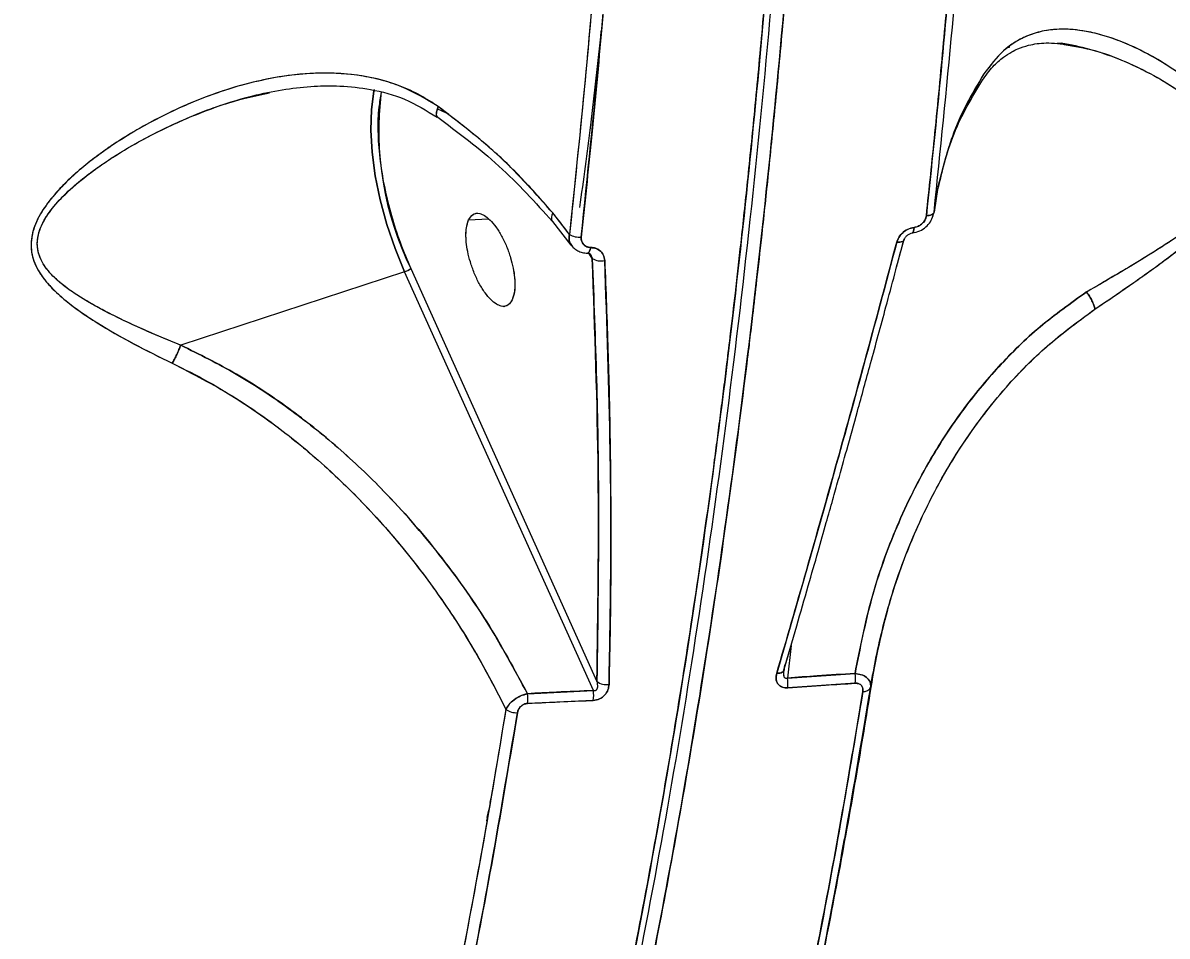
# Model space of a CAD drawing. Header units: millimetres. Extents: x -7083 to 7374, y -8368 to 7509.
# Drawn here: x 2126 to 2235, y -1343.5 to -1256.5 of the extents above; entities that cross this region are included whole.
import ezdxf

# ---------------------------------------------------------------- set-up
doc = ezdxf.new("R2010")
doc.units = ezdxf.units.MM
for name, color, linetype in [('DIKOM_ОБЪЕКТ', 7, 'Continuous'), ('DIKOM_РАЗМЕР_ЗОНА', 7, 'Continuous'), ('DIKOM_РАЗМЕР_ОБЪЕКТА', 7, 'Continuous')]:
    doc.layers.add(name, color=color, linetype=linetype)
doc.styles.add('style1', font='arial.ttf', dxfattribs={"width": 0.8})
doc.dimstyles.new('1-50', dxfattribs={"dimtxt": 300, "dimasz": 200, "dimexe": 100, "dimexo": 0, "dimgap": 100, "dimtad": 1, "dimtxsty": 'style1', "dimcen": 200, "dimclrd": 7, "dimclre": 7, "dimclrt": 7, "dimadec": 1, "dimazin": 2, "dimtfac": 1, "dimtmove": 0, "dimatfit": 2, "dimfxl": 0, "dimlwd": 25, "dimlwe": 18, "dimarcsym": 0})

# ---------------------------------------------------------------- blocks, each defined once
blk = doc.blocks.new('*D10')
at = {"layer": 'Defpoints', "color": 0, "transparency": 16777216}
for p in [(4593.55, 648.92), (-5583.43, 647.96), (4593.55, -5902.54)]:
    blk.add_point(p, dxfattribs=at)
at = {"layer": 'DIKOM_РАЗМЕР_ОБЪЕКТА', "color": 7, "lineweight": 18, "transparency": 16777216}
for p, q in [((4593.55, 648.92), (4593.55, -6002.54)), ((-5583.43, 647.96), (-5583.43, -6002.54))]:
    blk.add_line(p, q, dxfattribs=at)
at = {"layer": 'DIKOM_РАЗМЕР_ОБЪЕКТА', "color": 7, "lineweight": 25, "transparency": 16777216}
blk.add_line((-5383.43, -5902.54), (4393.55, -5902.54), dxfattribs=at)
at = {"layer": 'DIKOM_РАЗМЕР_ОБЪЕКТА', "color": 7, "transparency": 16777216}
for points in [[(-5383.43, -5869.2), (-5383.43, -5935.87), (-5583.43, -5902.54)], [(4393.55, -5869.2), (4393.55, -5935.87), (4593.55, -5902.54)]]:
    blk.add_solid(points, dxfattribs=at)
at = {"layer": 'DIKOM_РАЗМЕР_ОБЪЕКТА', "color": 7, "transparency": 16777216, "insert": (-226.13, -5649.37), "char_height": 300, "attachment_point": 5, "style": 'style1'}
blk.add_mtext('10150', dxfattribs=at)
blk = doc.blocks.new('*D11')
at = {"layer": 'Defpoints', "color": 0, "transparency": 16777216}
for p in [(-321.71, 5509.06), (-348.71, -4811.52), (5568.58, -4811.52)]:
    blk.add_point(p, dxfattribs=at)
at = {"layer": 'DIKOM_РАЗМЕР_ОБЪЕКТА', "color": 7, "lineweight": 18, "transparency": 16777216}
for p, q in [((-321.71, 5509.06), (5668.58, 5509.06)), ((-348.71, -4811.52), (5668.58, -4811.52))]:
    blk.add_line(p, q, dxfattribs=at)
at = {"layer": 'DIKOM_РАЗМЕР_ОБЪЕКТА', "color": 7, "lineweight": 25, "transparency": 16777216}
blk.add_line((5568.58, 5309.06), (5568.58, -4611.52), dxfattribs=at)
at = {"layer": 'DIKOM_РАЗМЕР_ОБЪЕКТА', "color": 7, "transparency": 16777216}
for points in [[(5535.25, 5309.06), (5601.91, 5309.06), (5568.58, 5509.06)], [(5535.25, -4611.52), (5601.91, -4611.52), (5568.58, -4811.52)]]:
    blk.add_solid(points, dxfattribs=at)
at = {"layer": 'DIKOM_РАЗМЕР_ОБЪЕКТА', "color": 7, "transparency": 16777216, "insert": (5315.31, 775.23), "char_height": 300, "attachment_point": 5, "rotation": 90, "style": 'style1'}
blk.add_mtext('10300', dxfattribs=at)
blk = doc.blocks.new('*D12')
at = {"layer": 'Defpoints', "color": 0, "transparency": 16777216}
for p in [(-621.71, 7509.06), (-373.6, -6811.53), (7273.89, -6811.53)]:
    blk.add_point(p, dxfattribs=at)
at = {"layer": 'DIKOM_РАЗМЕР_ЗОНА', "color": 7, "lineweight": 18, "transparency": 16777216}
for p, q in [((-621.71, 7509.06), (7373.89, 7509.06)), ((-373.6, -6811.53), (7373.89, -6811.53))]:
    blk.add_line(p, q, dxfattribs=at)
at = {"layer": 'DIKOM_РАЗМЕР_ЗОНА', "color": 7, "lineweight": 25, "transparency": 16777216}
blk.add_line((7273.89, 7309.06), (7273.89, -6611.53), dxfattribs=at)
at = {"layer": 'DIKOM_РАЗМЕР_ЗОНА', "color": 7, "transparency": 16777216}
for points in [[(7240.56, 7309.06), (7307.22, 7309.06), (7273.89, 7509.06)], [(7240.56, -6611.53), (7307.22, -6611.53), (7273.89, -6811.53)]]:
    blk.add_solid(points, dxfattribs=at)
at = {"layer": 'DIKOM_РАЗМЕР_ЗОНА', "color": 7, "transparency": 16777216, "insert": (7020.62, 1288.25), "char_height": 300, "attachment_point": 5, "rotation": 90, "style": 'style1'}
blk.add_mtext('14300', dxfattribs=at)
blk = doc.blocks.new('*D13')
at = {"layer": 'Defpoints', "color": 0, "transparency": 16777216}
for p in [(6593.53, 996.24), (-7083.43, 647.96), (6593.53, -8268.31)]:
    blk.add_point(p, dxfattribs=at)
at = {"layer": 'DIKOM_РАЗМЕР_ЗОНА', "color": 7, "lineweight": 18, "transparency": 16777216}
for p, q in [((6593.53, 996.24), (6593.53, -8368.31)), ((-7083.43, 647.96), (-7083.43, -8368.31))]:
    blk.add_line(p, q, dxfattribs=at)
at = {"layer": 'DIKOM_РАЗМЕР_ЗОНА', "color": 7, "lineweight": 25, "transparency": 16777216}
blk.add_line((-6883.43, -8268.31), (6393.53, -8268.31), dxfattribs=at)
at = {"layer": 'DIKOM_РАЗМЕР_ЗОНА', "color": 7, "transparency": 16777216}
for points in [[(-6883.43, -8234.97), (-6883.43, -8301.64), (-7083.43, -8268.31)], [(6393.53, -8234.97), (6393.53, -8301.64), (6593.53, -8268.31)]]:
    blk.add_solid(points, dxfattribs=at)
at = {"layer": 'DIKOM_РАЗМЕР_ЗОНА', "color": 7, "transparency": 16777216, "insert": (322.1, -8015.03), "char_height": 300, "attachment_point": 5, "style": 'style1'}
blk.add_mtext('13650', dxfattribs=at)

msp = doc.modelspace()

# ---------------------------------------------------------------- linework, layer by layer
at = {"layer": 'DIKOM_ОБЪЕКТ', "color": 7, "linetype": 'Continuous', "lineweight": 15}
for p, q in [((2219.817, -1258.825), (2219.929, -1258.8)), ((2219.864, -1258.79), (2220, -1258.755)), ((2225.929, -1258.589), (2224.902, -1258.4)), ((2213.365, -1261.764), (2213.369, -1261.764)), ((2214.029, -1261.886), (2214.042, -1261.888)), ((2217.36, -1261.921), (2217.4, -1261.856)), ((2145.304, -1264.173), (2145.293, -1264.177)), ((2165.47, -1264.662), (2166.277, -1265.049)), ((2165.471, -1264.659), (2166.277, -1265.049)), ((2213.119, -1272.339), (2212.781, -1274.5)), ((2196.759, -1272.903), (2196.742, -1272.904)), ((2178.3, -1274.099), (2178.297, -1274.1)), ((2179.45, -1274.034), (2179.439, -1274.034)), ((2212.661, -1274.862), (2212.781, -1274.5)), ((2168.433, -1275.239), (2170.312, -1275.132)), ((2176.421, -1275.403), (2178.185, -1277.647)), ((2178.043, -1276.636), (2176.445, -1274.585)), ((2178.14, -1275.675), (2178.14, -1275.674)), ((2209.209, -1279.749), (2209.936, -1277.075)), ((2209.88, -1277.279), (2209.936, -1277.075)), ((2180.212, -1278.924), (2179.883, -1278.426)), ((2179.987, -1278.484), (2180.212, -1278.924)), ((2162.914, -1279.877), (2180.648, -1319.221)), ((2162.914, -1279.877), (2180.648, -1319.221)), ((2162.329, -1280.2), (2141, -1287.183)), ((2180.316, -1320.104), (2162.329, -1280.2)), ((2195.722, -1281.977), (2195.76, -1281.975)), ((2195.788, -1281.396), (2195.827, -1281.394)), ((2181.515, -1282.354), (2181.49, -1282.356)), ((2181.507, -1282.931), (2181.536, -1282.929)), ((2171.789, -1283.486), (2171.803, -1283.485)), ((2198.863, -1314.709), (2198.857, -1314.766)), ((2198.877, -1314.661), (2198.871, -1314.719)), ((2198.501, -1318.061), (2199.155, -1315.798)), ((2199.155, -1315.798), (2198.811, -1318.907)), ((2198.538, -1317.652), (2198.477, -1318.201)), ((2198.459, -1318.519), (2198.436, -1318.267)), ((2198.811, -1318.907), (2205.252, -1318.473)), ((2206.75, -1319.593), (2206.955, -1318.492)), ((2174.041, -1320.397), (2180.316, -1320.104)), ((2205.274, -1319.404), (2198.846, -1319.839)), ((2180.309, -1321.038), (2174.048, -1321.329)), ((2170.551, -1330.311), (2170.443, -1330.78)), ((2170.263, -1331.998), (2170.143, -1332.51)), ((2170.268, -1331.969), (2170.148, -1332.483)), ((2170.197, -1332.198), (2170.35, -1331.489)), ((2170.384, -1331.29), (2170.24, -1331.95))]:
    msp.add_line(p, q, dxfattribs=at)
at = {"layer": 'DIKOM_ОБЪЕКТ', "color": 7, "linetype": 'Continuous', "lineweight": 15, "flags": 128}
for points in [[(2159.428, -1262.822), (2159.396, -1262.977), (2159.162, -1264.724), (2159.106, -1266.679), (2159.23, -1268.799), (2159.532, -1271.038), (2160.005, -1273.348), (2160.638, -1275.679), (2161.418, -1277.979), (2162.329, -1280.2)], [(2162.329, -1280.2), (2161.418, -1277.979), (2160.638, -1275.679), (2160.005, -1273.348), (2159.532, -1271.038), (2159.23, -1268.799), (2159.106, -1266.679), (2159.162, -1264.724), (2159.396, -1262.977), (2159.414, -1262.887)], [(2213.009, -1272.713), (2213.049, -1272.629), (2213.119, -1272.339)], [(2213.119, -1272.339), (2213.049, -1272.629), (2213.041, -1272.649)], [(2212.048, -1274.853), (2212.194, -1274.842), (2212.33, -1274.819), (2212.452, -1274.786), (2212.559, -1274.743), (2212.647, -1274.692), (2212.715, -1274.633), (2212.76, -1274.569), (2212.781, -1274.5)], [(2212.781, -1274.5), (2212.76, -1274.569), (2212.715, -1274.633), (2212.647, -1274.692), (2212.559, -1274.743), (2212.452, -1274.786), (2212.33, -1274.819), (2212.194, -1274.842), (2212.048, -1274.853)], [(2210.876, -1275.965), (2210.863, -1276.162), (2210.836, -1276.319), (2210.795, -1276.429), (2210.744, -1276.484), (2210.704, -1276.489)], [(2210.723, -1276.49), (2210.744, -1276.484), (2210.795, -1276.429), (2210.836, -1276.319), (2210.863, -1276.162), (2210.876, -1275.965)], [(2209.936, -1277.075), (2209.934, -1277.148), (2209.904, -1277.214), (2209.846, -1277.271), (2209.763, -1277.317), (2209.656, -1277.35), (2209.529, -1277.371), (2209.386, -1277.377), (2209.231, -1277.369)], [(2209.231, -1277.369), (2209.386, -1277.377), (2209.529, -1277.371), (2209.656, -1277.35), (2209.763, -1277.317), (2209.846, -1277.271), (2209.904, -1277.214), (2209.926, -1277.175)], [(2179.737, -1278.41), (2179.795, -1278.404), (2179.88, -1278.346), (2179.958, -1278.235), (2180.023, -1278.075), (2180.073, -1277.877)], [(2180.073, -1277.877), (2180.023, -1278.075), (2179.958, -1278.235), (2179.88, -1278.346), (2179.795, -1278.404), (2179.751, -1278.411)], [(2197.793, -1318.453), (2197.945, -1318.453), (2198.086, -1318.438), (2198.212, -1318.407), (2198.318, -1318.361), (2198.402, -1318.302), (2198.462, -1318.23), (2198.495, -1318.15), (2198.501, -1318.061)], [(2198.501, -1318.061), (2198.495, -1318.15), (2198.462, -1318.23), (2198.402, -1318.302), (2198.318, -1318.361), (2198.212, -1318.407), (2198.086, -1318.438), (2197.945, -1318.453), (2197.793, -1318.453)]]:
    msp.add_lwpolyline(points, dxfattribs=at)
at = {"layer": 'DIKOM_ОБЪЕКТ', "color": 7, "linetype": 'Continuous', "lineweight": 15}
for centre, radius, start, end in [((2189.731, -1266.744), 29.861, 172.83531, 206.09188), ((2177.067, -1275.012), 0.754, 145.53369, 211.14258), ((2177.068, -1275.013), 0.755, 145.55567, 211.00597), ((2178.985, -1275.033), 1.859, 239.54593, 275.23834), ((2161.898, -1278.728), 1.534, 286.32834, 311.48441), ((2181.021, -1277.642), 1.516, 237.75982, 284.29445), ((2181.525, -1318.155), 1.381, 230.55924, 281.8484), ((2195.429, -1319.503), 3.434, 354.37994, 9.98223), ((2201.776, -1319.019), 3.519, 353.71032, 8.92287), ((2177.661, -1320.552), 2.693, 349.59951, 9.57564), ((2206.095, -1319.489), 0.703, 261.79115, 336.68395), ((2171.442, -1320.883), 2.644, 350.29818, 10.60655), ((2172.939, -1320.629), 1.583, 232.97361, 275.33103)]:
    msp.add_arc(centre, radius, start, end, dxfattribs=at)
for points, knots in [([(2200.306, -1191.586), (2200.226, -1194.383), (2199.967, -1203.403), (2199.227, -1218.409), (2198.111, -1236.551), (2196.711, -1254.327), (2195.056, -1271.672), (2193.105, -1288.903), (2190.847, -1305.998), (2188.258, -1322.918), (2185.382, -1339.327), (2182.227, -1355.156), (2178.809, -1370.314), (2175.217, -1384.455), (2171.478, -1397.605), (2167.607, -1409.821), (2163.526, -1421.35), (2159.249, -1432.254), (2156.236, -1438.902), (2154.725, -1442.235)], [0, 0, 0, 0, 0.0267803, 0.0863414, 0.1462358, 0.2059211, 0.2653092, 0.3245284, 0.387291, 0.4501524, 0.513263, 0.5767553, 0.640084, 0.7030732, 0.7622901, 0.8214661, 0.8807252, 0.9401933, 1, 1, 1, 1]), ([(2154.725, -1442.235), (2156.255, -1438.858), (2159.341, -1432.046), (2163.762, -1420.732), (2167.56, -1409.914), (2170.767, -1399.836), (2172.772, -1393.034), (2174.096, -1388.314), (2174.776, -1385.841), (2175.449, -1383.338), (2176.117, -1380.805), (2176.779, -1378.242), (2178.007, -1373.383), (2179.796, -1365.953), (2182.1, -1355.585), (2184.382, -1344.407), (2186.523, -1332.897), (2188.519, -1321.117), (2190.288, -1309.635), (2191.428, -1301.473), (2192.025, -1296.974), (2192.173, -1295.846), (2192.32, -1294.712), (2192.466, -1293.573), (2192.612, -1292.429), (2192.757, -1291.28), (2192.901, -1290.125), (2193.115, -1288.387), (2193.434, -1285.758), (2193.885, -1281.918), (2194.427, -1277.11), (2195.05, -1271.31), (2195.737, -1264.491), (2196.47, -1256.641), (2197.229, -1247.734), (2197.915, -1238.752), (2198.521, -1229.859), (2199.045, -1221.225), (2199.412, -1214.298), (2199.651, -1209.288), (2199.783, -1206.39), (2199.909, -1203.439), (2200.031, -1200.432), (2200.147, -1197.371), (2200.252, -1194.437), (2200.314, -1192.521), (2200.342, -1191.646)], [0, 0, 0, 0, 0.0605811, 0.1221918, 0.1848322, 0.2267413, 0.269099, 0.2802673, 0.2914663, 0.3026961, 0.3139567, 0.3252481, 0.3365703, 0.3776147, 0.4206694, 0.4657343, 0.5128095, 0.5558991, 0.6005454, 0.6411223, 0.6451727, 0.6492348, 0.6533085, 0.6573938, 0.6614907, 0.6655993, 0.6697195, 0.6738513, 0.684159, 0.697717, 0.7145253, 0.7347574, 0.758292, 0.785129, 0.8152684, 0.84871, 0.8753331, 0.9037321, 0.9339071, 0.9431368, 0.9525208, 0.9620589, 0.9717512, 0.9815977, 0.9915984, 1, 1, 1, 1]), ([(2111.835, -1494.896), (2112.249, -1494.723), (2114.602, -1493.74), (2118.797, -1490.996), (2124.759, -1486.445), (2130.915, -1480.446), (2137.23, -1472.92), (2143.285, -1464.264), (2149.074, -1454.548), (2154.587, -1443.827), (2159.859, -1432.051), (2164.872, -1419.258), (2169.612, -1405.49), (2174.068, -1390.78), (2178.228, -1375.165), (2182.084, -1358.684), (2185.619, -1341.392), (2188.824, -1323.343), (2191.689, -1304.602), (2194.206, -1285.209), (2196.37, -1265.222), (2198.102, -1245.539), (2199.435, -1226.289), (2200.385, -1208.954), (2200.776, -1197.642), (2200.947, -1192.669)], [0, 0, 0, 0, 0.0086067, 0.0489429, 0.089231, 0.1371414, 0.1850467, 0.2329482, 0.2796032, 0.3262928, 0.3730299, 0.4196791, 0.4663249, 0.5129697, 0.5596135, 0.60627, 0.6530174, 0.6996649, 0.7463045, 0.7929444, 0.8395835, 0.8862263, 0.9271248, 0.9679671, 1, 1, 1, 1]), ([(2098.387, -1499.095), (2099.696, -1498.997), (2103.061, -1498.744), (2108.418, -1497.214), (2114.459, -1494.628), (2120.416, -1491.002), (2126.257, -1486.404), (2131.843, -1480.958), (2137.175, -1474.751), (2142.264, -1467.841), (2147.216, -1460.11), (2152.031, -1451.548), (2156.787, -1441.98), (2161.446, -1431.396), (2165.972, -1419.803), (2170.263, -1407.447), (2174.321, -1394.333), (2178.147, -1380.458), (2181.67, -1366.101), (2184.893, -1351.34), (2187.814, -1336.292), (2190.485, -1320.748), (2192.9, -1304.751), (2195.105, -1287.971), (2197.083, -1270.377), (2198.814, -1251.933), (2200.246, -1233.009), (2201.387, -1213.923), (2201.888, -1201.011), (2202.134, -1194.673)], [0, 0, 0, 0, 0.0243512, 0.0626344, 0.1010694, 0.1397368, 0.1783047, 0.2166657, 0.2527294, 0.2887682, 0.3248576, 0.3610742, 0.3974971, 0.4361196, 0.4745155, 0.5127789, 0.5510007, 0.5892713, 0.6276817, 0.6641106, 0.7005274, 0.7367402, 0.7728276, 0.8088661, 0.847119, 0.885493, 0.9240814, 0.9627344, 1, 1, 1, 1]), ([(2202.118, -1194.647), (2202.043, -1196.951), (2201.821, -1203.74), (2201.307, -1214.522), (2200.625, -1226.669), (2199.887, -1237.677), (2199.131, -1247.579), (2198.38, -1256.398), (2197.656, -1264.161), (2196.98, -1270.892), (2196.393, -1276.382), (2195.904, -1280.751), (2195.525, -1284.015), (2195.262, -1286.228), (2195.115, -1287.443), (2195.058, -1287.911), (2195.035, -1288.104), (2195.025, -1288.187), (2195.02, -1288.222), (2195.018, -1288.238), (2195.017, -1288.245), (2195.017, -1288.248), (2194.404, -1293.273), (2193.132, -1303.014), (2191.068, -1316.981), (2188.909, -1330.044), (2186.764, -1341.77), (2184.666, -1352.27), (2183.118, -1359.447), (2182.07, -1364.08), (2181.538, -1366.391), (2181.006, -1368.66), (2180.474, -1370.889), (2179.942, -1373.077), (2178.255, -1379.896), (2175.317, -1390.943), (2170.923, -1405.417), (2166.819, -1417.553), (2164.08, -1424.459), (2162.964, -1427.274)], [0, 0, 0, 0, 0.0244685, 0.0720846, 0.1160443, 0.1563477, 0.1929946, 0.225985, 0.2553189, 0.2809962, 0.3030168, 0.3186883, 0.3317796, 0.3411655, 0.3446624, 0.3460784, 0.3466778, 0.3469369, 0.34705, 0.3470996, 0.3471214, 0.347131, 0.3471385, 0.4063522, 0.4633254, 0.5180579, 0.5705498, 0.6148897, 0.6574944, 0.6683664, 0.6791193, 0.6897532, 0.700268, 0.7106638, 0.7209406, 0.7981743, 0.8740918, 0.9486931, 1, 1, 1, 1]), ([(2183.022, -1212.095), (2182.696, -1218.295), (2182.044, -1230.687), (2180.803, -1247.56), (2179.477, -1262.892), (2178.521, -1272.052), (2178.043, -1276.636)], [0, 0, 0, 0, 0.2801994, 0.5599177, 0.7797677, 1, 1, 1, 1]), ([(2183.022, -1212.095), (2182.734, -1217.612), (2182.159, -1228.652), (2181.01, -1244.905), (2179.669, -1260.958), (2178.586, -1271.402), (2178.043, -1276.636)], [0, 0, 0, 0, 0.2491958, 0.49863, 0.7487447, 1, 1, 1, 1]), ([(2179.155, -1276.885), (2179.759, -1271.035), (2180.966, -1259.346), (2182.32, -1242.591), (2183.388, -1226.897), (2183.893, -1217.134), (2184.145, -1212.249)], [0, 0, 0, 0, 0.2802032, 0.5599223, 0.7797709, 1, 1, 1, 1]), ([(2184.145, -1212.249), (2184.011, -1214.933), (2183.759, -1219.969), (2183.35, -1226.963), (2182.986, -1232.689), (2182.674, -1237.258), (2182.47, -1240.108), (2182.344, -1241.803), (2182.288, -1242.562), (2182.234, -1243.274), (2182.184, -1243.939), (2182.137, -1244.556), (2181.804, -1248.888), (2181.168, -1256.556), (2180.185, -1267.136), (2179.487, -1273.744), (2179.155, -1276.885)], [0, 0, 0, 0, 0.1208213, 0.2266477, 0.3174792, 0.3821899, 0.4363202, 0.4487488, 0.4604517, 0.4714289, 0.4816803, 0.4912059, 0.5000058, 0.6824333, 0.849098, 1, 1, 1, 1]), ([(2216.525, -1218.994), (2216.351, -1222.261), (2215.847, -1231.723), (2214.799, -1245.725), (2213.48, -1261.088), (2212.526, -1270.262), (2212.048, -1274.853)], [0, 0, 0, 0, 0.1701427, 0.4926322, 0.7460967, 1, 1, 1, 1]), ([(2212.048, -1274.853), (2212.324, -1272.239), (2212.901, -1266.778), (2213.688, -1258.507), (2214.218, -1252.458), (2214.51, -1248.925), (2214.604, -1247.782), (2214.697, -1246.628), (2214.789, -1245.464), (2214.882, -1244.288), (2215.019, -1242.512), (2215.223, -1239.81), (2215.509, -1235.851), (2215.847, -1230.893), (2216.211, -1225.191), (2216.44, -1221.117), (2216.557, -1219.048)], [0, 0, 0, 0, 0.1449619, 0.3027518, 0.4522191, 0.4725283, 0.4930078, 0.5136577, 0.534478, 0.5554686, 0.5766296, 0.6295018, 0.6996672, 0.7871259, 0.8918779, 1, 1, 1, 1]), ([(2212.781, -1274.5), (2213.382, -1268.658), (2214.584, -1256.985), (2215.919, -1240.241), (2216.775, -1227.933), (2217.109, -1221.591), (2217.187, -1220.112)], [0, 0, 0, 0, 0.3309654, 0.6613557, 0.9210275, 1, 1, 1, 1]), ([(2228.111, -1283.75), (2229.199, -1283.011), (2231.371, -1281.534), (2234.738, -1279.146), (2237.522, -1276.997), (2239.614, -1275.066), (2241.029, -1273.453), (2242.084, -1271.619), (2242.423, -1269.666), (2242.041, -1267.885), (2240.989, -1265.827), (2239.149, -1263.7), (2236.678, -1261.616), (2234.095, -1259.907), (2231.48, -1258.557), (2228.878, -1257.59), (2226.323, -1257.058), (2223.854, -1257.036), (2221.518, -1257.652), (2219.35, -1258.954), (2218.138, -1260.539), (2217.532, -1261.331)], [0, 0, 0, 0, 0.0618666, 0.123595, 0.186019, 0.217412, 0.2491912, 0.2812192, 0.3134022, 0.345603, 0.3775411, 0.4410315, 0.5039844, 0.5663791, 0.6288162, 0.6910146, 0.7527156, 0.8147009, 0.8762954, 0.93813, 1, 1, 1, 1]), ([(2228.111, -1283.75), (2228.842, -1283.254), (2230.311, -1282.257), (2232.556, -1280.697), (2234.458, -1279.328), (2235.963, -1278.192), (2237.068, -1277.318), (2238.165, -1276.395), (2239.225, -1275.426), (2240.204, -1274.404), (2241.197, -1273.169), (2241.911, -1271.905), (2242.254, -1270.656), (2242.331, -1269.737), (2242.242, -1268.84), (2242.021, -1268.004), (2241.688, -1267.2), (2241.073, -1266.07), (2240.008, -1264.668), (2238.47, -1263.124), (2236.533, -1261.529), (2234.236, -1259.99), (2231.907, -1258.77), (2229.867, -1257.948), (2228.14, -1257.431), (2226.41, -1257.112), (2224.718, -1257.031), (2223.095, -1257.222), (2221.684, -1257.66), (2220.471, -1258.3), (2219.056, -1259.328), (2218.143, -1260.528), (2217.533, -1261.331)], [0, 0, 0, 0, 0.0417077, 0.0838741, 0.1250012, 0.1471283, 0.167908, 0.1874093, 0.2104762, 0.2312769, 0.2500791, 0.2814342, 0.2970746, 0.3128714, 0.328045, 0.3443295, 0.3594231, 0.3758011, 0.41583, 0.4583429, 0.5008383, 0.5630122, 0.6255497, 0.6673477, 0.7089393, 0.7499316, 0.7936613, 0.8352211, 0.8748816, 0.9067571, 0.9376022, 1, 1, 1, 1]), ([(2179.028, -1274.058), (2179.391, -1271.461), (2180.155, -1265.995), (2180.758, -1260.252), (2181.074, -1257.236)], [0, 0, 0, 0, 0.4749985, 1, 1, 1, 1]), ([(2217.375, -1261.97), (2217.707, -1261.502), (2218.344, -1260.605), (2219.301, -1259.776), (2220.107, -1259.255), (2220.898, -1258.873), (2221.944, -1258.53), (2223.523, -1258.293), (2224.893, -1258.467), (2225.635, -1258.561)], [0, 0, 0, 0, 0.1476416, 0.2830634, 0.3853313, 0.4574781, 0.5857871, 0.7756946, 1, 1, 1, 1]), ([(2224.52, -1258.388), (2224.538, -1258.389), (2225.422, -1258.427), (2227.24, -1258.84), (2229.958, -1259.687), (2232.695, -1260.903), (2235.108, -1262.253), (2237.155, -1263.647), (2238.828, -1265.011), (2240.037, -1266.262), (2240.784, -1267.3), (2241.202, -1268.033), (2241.51, -1268.8), (2241.683, -1269.645), (2241.666, -1270.524), (2241.43, -1271.417), (2240.994, -1272.286), (2240.351, -1273.177), (2239.497, -1274.084), (2238.475, -1274.987), (2237.429, -1275.802), (2236.357, -1276.571), (2235.236, -1277.33), (2234.225, -1277.983), (2233.359, -1278.526), (2232.7, -1278.934), (2232.038, -1279.338), (2231.355, -1279.749), (2230.69, -1280.146), (2230.082, -1280.505), (2229.524, -1280.834), (2228.609, -1281.37), (2227.864, -1281.802), (2227.314, -1282.12)], [0, 0, 0, 0, 0.0017489, 0.0845636, 0.1677551, 0.251005, 0.3339725, 0.3901304, 0.4454877, 0.5008426, 0.522788, 0.5425743, 0.5645107, 0.5843856, 0.6055218, 0.6262157, 0.646223, 0.6679675, 0.694797, 0.7226442, 0.7512211, 0.7756152, 0.8033089, 0.8343265, 0.8499691, 0.8667811, 0.8826654, 0.8985784, 0.9169372, 0.9317393, 0.9435857, 0.9583956, 1, 1, 1, 1]), ([(2225.188, -1258.524), (2226.155, -1258.686), (2228.335, -1259.052), (2231.818, -1260.449), (2235.206, -1262.266), (2238.145, -1264.364), (2240.137, -1266.281), (2241.315, -1268.136), (2241.706, -1269.479), (2241.647, -1270.623), (2241.321, -1271.771), (2240.446, -1273.134), (2239.03, -1274.539), (2236.91, -1276.231), (2234.081, -1278.103), (2230.651, -1280.183), (2228.429, -1281.473), (2227.314, -1282.12)], [0, 0, 0, 0, 0.0922384, 0.2079141, 0.3231948, 0.4097972, 0.495731, 0.5378619, 0.5791213, 0.5995254, 0.6196767, 0.6604064, 0.702056, 0.7441057, 0.8292108, 0.9143164, 1, 1, 1, 1]), ([(2165.545, -1264.449), (2164.4, -1263.756), (2162.118, -1262.373), (2158.265, -1261.413), (2154.33, -1261.153), (2150.357, -1261.541), (2146.441, -1262.44), (2142.612, -1263.768), (2138.894, -1265.466), (2135.306, -1267.514), (2131.91, -1269.921), (2129.335, -1272.285), (2127.671, -1274.487), (2126.798, -1276.34), (2126.649, -1278.291), (2127.312, -1280.043), (2128.453, -1281.521), (2130.307, -1283.237), (2132.991, -1285.083), (2136.482, -1287.086), (2138.959, -1288.3), (2140.198, -1288.908)], [0, 0, 0, 0, 0.0618937, 0.1234022, 0.1852481, 0.2470141, 0.3091222, 0.3707902, 0.4326096, 0.4951148, 0.5578598, 0.6209494, 0.6531015, 0.6854616, 0.7177598, 0.7499436, 0.7818892, 0.8134119, 0.876106, 0.9380011, 1, 1, 1, 1]), ([(2165.545, -1264.449), (2164.983, -1264.079), (2163.845, -1263.331), (2162.015, -1262.508), (2160.109, -1261.885), (2157.986, -1261.445), (2155.593, -1261.223), (2152.923, -1261.277), (2149.769, -1261.665), (2146.213, -1262.506), (2142.787, -1263.718), (2139.864, -1265.021), (2137.424, -1266.293), (2135.239, -1267.609), (2133.353, -1268.901), (2131.683, -1270.19), (2130.155, -1271.544), (2128.971, -1272.803), (2128.166, -1273.84), (2127.611, -1274.694), (2127.169, -1275.57), (2126.752, -1276.793), (2126.686, -1278.037), (2126.996, -1279.204), (2127.407, -1280.079), (2128.021, -1280.973), (2128.849, -1281.892), (2129.949, -1282.885), (2131.348, -1283.951), (2133.528, -1285.391), (2136.468, -1287.079), (2138.952, -1288.297), (2140.198, -1288.908)], [0, 0, 0, 0, 0.031105, 0.0629402, 0.093603, 0.1252867, 0.1649243, 0.2064767, 0.2502154, 0.3127715, 0.3749466, 0.4164633, 0.4585068, 0.499783, 0.5319755, 0.5619717, 0.5953194, 0.6246622, 0.6409867, 0.6560375, 0.672376, 0.6876076, 0.7188928, 0.7341697, 0.7504162, 0.7692631, 0.7901176, 0.8132458, 0.8430384, 0.8757786, 0.9376999, 1, 1, 1, 1]), ([(2217.532, -1261.331), (2216.954, -1262.286), (2215.795, -1264.199), (2214.203, -1267.842), (2213.53, -1270.634), (2213.119, -1272.339)], [0, 0, 0, 0, 0.2796678, 0.5601324, 1, 1, 1, 1]), ([(2217.533, -1261.331), (2216.527, -1263.058), (2214.516, -1266.513), (2213.585, -1270.397), (2213.119, -1272.339)], [0, 0, 0, 0, 0.4998964, 1, 1, 1, 1]), ([(2145.302, -1264.174), (2146.272, -1263.879), (2148.159, -1263.306), (2150.97, -1262.756), (2153.636, -1262.471), (2156.339, -1262.444), (2159.244, -1262.773), (2162.44, -1263.611), (2164.424, -1264.837), (2165.436, -1265.461)], [0, 0, 0, 0, 0.1432966, 0.2785154, 0.4069336, 0.5234567, 0.6652116, 0.8292717, 1, 1, 1, 1]), ([(2213.041, -1272.648), (2213.5, -1270.739), (2214.417, -1266.926), (2216.417, -1263.556), (2217.417, -1261.873)], [0, 0, 0, 0, 0.5003114, 1, 1, 1, 1]), ([(2140.993, -1287.188), (2140.371, -1286.935), (2139.129, -1286.432), (2137.312, -1285.643), (2135.539, -1284.827), (2133.961, -1284.042), (2132.617, -1283.314), (2131.54, -1282.677), (2130.538, -1282.022), (2129.593, -1281.316), (2128.71, -1280.514), (2127.846, -1279.475), (2127.337, -1278.318), (2127.319, -1277.125), (2127.528, -1276.235), (2127.927, -1275.358), (2128.446, -1274.544), (2129.075, -1273.752), (2130.126, -1272.621), (2131.732, -1271.221), (2133.909, -1269.65), (2136.58, -1267.994), (2139.757, -1266.329), (2143.442, -1264.782), (2146.658, -1263.675), (2148.667, -1263.26), (2149.39, -1263.111)], [0, 0, 0, 0, 0.0433836, 0.0865552, 0.1296328, 0.1727383, 0.20517, 0.2341119, 0.2595902, 0.2894541, 0.3185671, 0.346624, 0.3901831, 0.4116959, 0.4337732, 0.4545205, 0.4774597, 0.4981581, 0.521122, 0.5782345, 0.6354766, 0.6938214, 0.7801623, 0.865936, 0.9517475, 1, 1, 1, 1]), ([(2140.993, -1287.188), (2139.744, -1286.674), (2137.255, -1285.65), (2133.726, -1283.962), (2130.998, -1282.401), (2129.102, -1280.928), (2127.935, -1279.661), (2127.358, -1278.368), (2127.311, -1277.236), (2127.544, -1276.077), (2128.296, -1274.668), (2130.004, -1272.659), (2132.625, -1270.492), (2136.444, -1268.019), (2140.914, -1265.775), (2145.402, -1263.999), (2148.295, -1263.379), (2149.446, -1263.133)], [0, 0, 0, 0, 0.0873396, 0.1741373, 0.2610666, 0.3039997, 0.3465571, 0.3881511, 0.4087044, 0.4295594, 0.4717846, 0.5149715, 0.6018732, 0.6896849, 0.8069298, 0.9232443, 1, 1, 1, 1]), ([(2160.113, -1263.116), (2160.024, -1263.569), (2159.807, -1264.663), (2159.752, -1266.777), (2159.922, -1269.327), (2160.361, -1272.049), (2161.033, -1274.788), (2161.882, -1277.436), (2162.575, -1279.076), (2162.914, -1279.877)], [0, 0, 0, 0, 0.1065815, 0.2573351, 0.4105802, 0.5638254, 0.714579, 0.860584, 1, 1, 1, 1]), ([(2165.545, -1264.449), (2165.49, -1264.591), (2165.378, -1264.877), (2165.343, -1265.187), (2165.362, -1265.359), (2165.415, -1265.385), (2165.418, -1265.387)], [0, 0, 0, 0, 0.3245182, 0.6569904, 0.9808641, 1, 1, 1, 1]), ([(2165.44, -1265.404), (2165.434, -1265.401), (2165.372, -1265.379), (2165.343, -1265.208), (2165.373, -1264.893), (2165.488, -1264.596), (2165.545, -1264.449)], [0, 0, 0, 0, 0.0381983, 0.352542, 0.6790792, 1, 1, 1, 1]), ([(2176.445, -1274.585), (2175.561, -1273.563), (2173.788, -1271.511), (2170.235, -1268.05), (2167.322, -1265.813), (2165.545, -1264.449)], [0, 0, 0, 0, 0.2793067, 0.5604665, 1, 1, 1, 1]), ([(2176.445, -1274.585), (2174.841, -1272.767), (2171.623, -1269.119), (2167.576, -1266.009), (2165.545, -1264.449)], [0, 0, 0, 0, 0.4983302, 1, 1, 1, 1]), ([(2165.371, -1265.366), (2167.422, -1266.903), (2171.526, -1269.977), (2174.789, -1273.594), (2176.421, -1275.403)], [0, 0, 0, 0, 0.4999531, 1, 1, 1, 1]), ([(2213.119, -1272.339), (2213.069, -1272.61), (2212.938, -1273.324), (2212.841, -1274.049), (2212.781, -1274.5)], [0, 0, 0, 0, 0.379775, 1, 1, 1, 1]), ([(2172.588, -1282.864), (2172.471, -1283.049), (2172.205, -1283.468), (2171.647, -1283.537), (2171.066, -1283.29), (2170.539, -1282.867), (2169.981, -1282.208), (2169.438, -1281.341), (2168.96, -1280.334), (2168.586, -1279.282), (2168.333, -1278.274), (2168.165, -1277.146), (2168.158, -1276.04), (2168.349, -1275.484), (2168.433, -1275.239)], [0, 0, 0, 0, 0.0887089, 0.2016905, 0.2684634, 0.3414637, 0.4193671, 0.5, 0.5806329, 0.6585363, 0.7315366, 0.7983095, 0.9112911, 1, 1, 1, 1]), ([(2172.588, -1282.864), (2172.456, -1283.066), (2172.185, -1283.478), (2171.625, -1283.527), (2171.066, -1283.291), (2170.539, -1282.868), (2169.981, -1282.208), (2169.438, -1281.341), (2168.96, -1280.334), (2168.585, -1279.282), (2168.333, -1278.273), (2168.172, -1277.19), (2168.155, -1276.079), (2168.342, -1275.515), (2168.433, -1275.239)], [0, 0, 0, 0, 0.0986969, 0.2017099, 0.2683497, 0.3414736, 0.4193721, 0.5, 0.5806279, 0.6585264, 0.7316484, 0.79829, 0.901302, 1, 1, 1, 1]), ([(2168.433, -1275.239), (2168.55, -1275.055), (2168.816, -1274.636), (2169.375, -1274.567), (2169.955, -1274.813), (2170.483, -1275.236), (2171.041, -1275.895), (2171.584, -1276.763), (2172.062, -1277.769), (2172.436, -1278.821), (2172.689, -1279.829), (2172.856, -1280.957), (2172.863, -1282.064), (2172.672, -1282.62), (2172.588, -1282.864)], [0, 0, 0, 0, 0.0887089, 0.2016905, 0.2684634, 0.3414637, 0.4193671, 0.5, 0.5806329, 0.6585363, 0.7315366, 0.7983095, 0.9112911, 1, 1, 1, 1]), ([(2168.433, -1275.239), (2168.566, -1275.037), (2168.837, -1274.625), (2169.397, -1274.577), (2169.956, -1274.813), (2170.482, -1275.236), (2171.041, -1275.895), (2171.584, -1276.763), (2172.062, -1277.769), (2172.436, -1278.822), (2172.688, -1279.83), (2172.85, -1280.913), (2172.866, -1282.025), (2172.679, -1282.588), (2172.588, -1282.864)], [0, 0, 0, 0, 0.0986972, 0.2017099, 0.2683497, 0.3414736, 0.4193721, 0.5, 0.5806279, 0.6585264, 0.7316484, 0.79829, 0.9013023, 1, 1, 1, 1]), ([(2178.043, -1276.636), (2177.72, -1276.205), (2177.201, -1275.514), (2176.652, -1274.839), (2176.445, -1274.585)], [0, 0, 0, 0, 0.6241816, 1, 1, 1, 1]), ([(2210.723, -1276.49), (2210.961, -1276.44), (2211.419, -1276.342), (2212.005, -1275.941), (2212.461, -1275.437), (2212.621, -1275.036), (2212.701, -1274.837)], [0, 0, 0, 0, 0.2688664, 0.519424, 0.7609836, 1, 1, 1, 1]), ([(2212.048, -1274.853), (2212.011, -1275.002), (2211.936, -1275.299), (2211.622, -1275.647), (2211.257, -1275.885), (2211.003, -1275.939), (2210.876, -1275.965)], [0, 0, 0, 0, 0.2801545, 0.5599825, 0.7799654, 1, 1, 1, 1]), ([(2210.876, -1275.965), (2210.948, -1275.954), (2211.092, -1275.93), (2211.369, -1275.817), (2211.677, -1275.6), (2211.955, -1275.25), (2212.017, -1274.986), (2212.048, -1274.853)], [0, 0, 0, 0, 0.1239532, 0.250874, 0.5003971, 0.7503157, 1, 1, 1, 1]), ([(2178.043, -1276.636), (2178.011, -1276.883), (2177.95, -1277.348), (2178.223, -1277.646), (2178.351, -1277.786)], [0, 0, 0, 0, 0.5306396, 1, 1, 1, 1]), ([(2178.206, -1277.631), (2178.164, -1277.577), (2178.079, -1277.469), (2177.977, -1277.148), (2178.015, -1276.852), (2178.043, -1276.636)], [0, 0, 0, 0, 0.2118363, 0.4254548, 1, 1, 1, 1]), ([(2210.876, -1275.965), (2210.664, -1276.014), (2210.24, -1276.11), (2209.742, -1276.489), (2209.393, -1276.919), (2209.285, -1277.219), (2209.231, -1277.369)], [0, 0, 0, 0, 0.2795379, 0.5589865, 0.7795399, 1, 1, 1, 1]), ([(2209.231, -1277.369), (2209.294, -1277.199), (2209.421, -1276.859), (2209.813, -1276.425), (2210.308, -1276.088), (2210.687, -1276.006), (2210.876, -1275.965)], [0, 0, 0, 0, 0.2499312, 0.4999893, 0.7496823, 1, 1, 1, 1]), ([(2209.881, -1277.241), (2209.921, -1277.145), (2209.999, -1276.953), (2210.21, -1276.72), (2210.455, -1276.549), (2210.637, -1276.509), (2210.723, -1276.49)], [0, 0, 0, 0, 0.2663409, 0.5307701, 0.7785757, 1, 1, 1, 1]), ([(2178.197, -1277.645), (2178.284, -1277.748), (2178.461, -1277.954), (2178.826, -1278.196), (2179.262, -1278.374), (2179.586, -1278.398), (2179.751, -1278.411)], [0, 0, 0, 0, 0.2398579, 0.4847194, 0.7380356, 1, 1, 1, 1]), ([(2180.073, -1277.877), (2179.922, -1277.856), (2179.62, -1277.815), (2179.323, -1277.549), (2179.156, -1277.231), (2179.155, -1277), (2179.155, -1276.885)], [0, 0, 0, 0, 0.2788818, 0.5583688, 0.7788371, 1, 1, 1, 1]), ([(2179.155, -1276.885), (2179.158, -1277.015), (2179.162, -1277.276), (2179.361, -1277.598), (2179.618, -1277.782), (2179.868, -1277.865), (2180.005, -1277.873), (2180.073, -1277.877)], [0, 0, 0, 0, 0.2500246, 0.4994481, 0.7492262, 0.876078, 1, 1, 1, 1]), ([(2209.231, -1277.369), (2208.176, -1281.309), (2206.068, -1289.186), (2202.261, -1302.97), (2199.488, -1312.579), (2197.793, -1318.453)], [0, 0, 0, 0, 0.2801019, 0.5599815, 1, 1, 1, 1]), ([(2197.793, -1318.453), (2198.734, -1315.209), (2200.663, -1308.563), (2203.503, -1298.466), (2206.379, -1288.035), (2208.261, -1280.997), (2209.231, -1277.369)], [0, 0, 0, 0, 0.2440503, 0.5000264, 0.7422773, 1, 1, 1, 1]), ([(2198.436, -1318.267), (2198.857, -1316.825), (2199.645, -1314.123), (2200.745, -1310.307), (2201.684, -1307.022), (2202.463, -1304.277), (2203.103, -1302.012), (2203.749, -1299.71), (2204.531, -1296.912), (2205.555, -1293.217), (2206.802, -1288.673), (2208.272, -1283.266), (2209.32, -1279.343), (2209.881, -1277.241)], [0, 0, 0, 0, 0.1089601, 0.2041436, 0.28558, 0.353288, 0.4072784, 0.4524984, 0.5222933, 0.611917, 0.7213841, 0.8507263, 1, 1, 1, 1]), ([(2179.751, -1278.411), (2179.796, -1278.41), (2179.86, -1278.409), (2179.955, -1278.45), (2179.986, -1278.488), (2179.993, -1278.497)], [0, 0, 0, 0, 0.6364227, 0.9171988, 1, 1, 1, 1]), ([(2179.987, -1278.484), (2180.028, -1278.54), (2180.126, -1278.674), (2180.181, -1278.832), (2180.212, -1278.924)], [0, 0, 0, 0, 0.4157518, 1, 1, 1, 1]), ([(2181.396, -1279.111), (2181.365, -1278.927), (2181.303, -1278.558), (2180.966, -1278.166), (2180.546, -1277.922), (2180.23, -1277.892), (2180.073, -1277.877)], [0, 0, 0, 0, 0.2795022, 0.5596958, 0.7802065, 1, 1, 1, 1]), ([(2180.073, -1277.877), (2180.252, -1277.897), (2180.61, -1277.936), (2181.027, -1278.221), (2181.32, -1278.616), (2181.37, -1278.946), (2181.396, -1279.111)], [0, 0, 0, 0, 0.2500231, 0.5004544, 0.7507251, 1, 1, 1, 1]), ([(2251.937, -1278.289), (2251.657, -1280.866), (2250.792, -1288.805), (2249.047, -1301.622), (2246.715, -1316.744), (2243.99, -1331.872), (2240.865, -1346.868), (2237.312, -1361.548), (2233.452, -1375.357), (2229.283, -1388.298), (2224.793, -1400.336), (2220.171, -1411.186), (2216.912, -1417.495), (2215.362, -1420.495)], [0, 0, 0, 0, 0.0427926, 0.1318704, 0.2213015, 0.3112613, 0.4113079, 0.5107854, 0.6100012, 0.7092584, 0.8088637, 0.9091145, 1, 1, 1, 1]), ([(2251.968, -1278.341), (2251.902, -1278.938), (2251.67, -1281.034), (2251.253, -1284.555), (2250.724, -1288.864), (2250.189, -1293.022), (2249.274, -1299.829), (2247.93, -1309.024), (2246.082, -1320.274), (2244.096, -1331.142), (2241.96, -1341.666), (2239.662, -1351.877), (2237.07, -1362.324), (2234.143, -1372.912), (2230.826, -1383.633), (2227.297, -1393.666), (2224.81, -1400.28), (2223.446, -1403.367), (2223.392, -1403.49)], [0, 0, 0, 0, 0.0118507, 0.0416731, 0.0707183, 0.0989864, 0.1264777, 0.2107214, 0.2913923, 0.3684951, 0.4513158, 0.5318109, 0.6099849, 0.7075274, 0.8031586, 0.898997, 0.9959893, 1, 1, 1, 1]), ([(2162.914, -1279.877), (2162.887, -1279.903), (2162.834, -1279.955), (2162.683, -1280.047), (2162.505, -1280.136), (2162.388, -1280.179), (2162.329, -1280.2)], [0, 0, 0, 0, 0.2499999, 0.4999999, 0.75, 1, 1, 1, 1]), ([(2180.648, -1319.221), (2180.75, -1312.675), (2180.953, -1299.568), (2180.46, -1285.81), (2180.212, -1278.924)], [0, 0, 0, 0, 0.4994968, 1, 1, 1, 1]), ([(2180.212, -1278.924), (2180.361, -1282.785), (2180.658, -1290.504), (2180.883, -1304.021), (2180.737, -1313.455), (2180.648, -1319.221)], [0, 0, 0, 0, 0.2801034, 0.5599834, 1, 1, 1, 1]), ([(2181.809, -1319.506), (2181.879, -1315.838), (2182.018, -1308.505), (2181.958, -1295.102), (2181.609, -1285.177), (2181.396, -1279.111)], [0, 0, 0, 0, 0.2801058, 0.5599857, 1, 1, 1, 1]), ([(2181.396, -1279.111), (2181.509, -1281.982), (2181.73, -1287.586), (2181.917, -1295.816), (2181.997, -1303.875), (2181.972, -1311.79), (2181.862, -1316.968), (2181.809, -1319.506)], [0, 0, 0, 0, 0.2074363, 0.4049698, 0.6038357, 0.8057308, 1, 1, 1, 1]), ([(2205.252, -1318.473), (2205.724, -1316.071), (2206.669, -1311.26), (2209.133, -1304.385), (2212.106, -1298.414), (2215.423, -1293.363), (2218.888, -1289.164), (2222.798, -1285.326), (2225.798, -1283.189), (2227.305, -1282.116)], [0, 0, 0, 0, 0.1667295, 0.3338985, 0.5000099, 0.6253599, 0.749753, 0.8742853, 1, 1, 1, 1]), ([(2227.305, -1282.116), (2225.799, -1283.189), (2222.796, -1285.328), (2218.881, -1289.172), (2215.409, -1293.381), (2212.078, -1298.459), (2209.11, -1304.442), (2206.657, -1311.309), (2205.72, -1316.087), (2205.252, -1318.473)], [0, 0, 0, 0, 0.1256795, 0.2504956, 0.3751746, 0.5008146, 0.668432, 0.8343734, 1, 1, 1, 1]), ([(2227.314, -1282.12), (2227.313, -1282.12), (2227.312, -1282.119), (2227.31, -1282.117), (2227.307, -1282.116), (2227.305, -1282.116)], [0, 0, 0, 0, 0.2077621, 0.4372357, 1, 1, 1, 1]), ([(2227.314, -1282.12), (2227.313, -1282.12), (2227.312, -1282.119), (2227.31, -1282.117), (2227.307, -1282.116), (2227.305, -1282.116)], [0, 0, 0, 0, 0.2151246, 0.4464769, 1, 1, 1, 1]), ([(2227.314, -1282.12), (2227.408, -1282.252), (2227.6, -1282.519), (2227.836, -1282.951), (2228.019, -1283.376), (2228.081, -1283.627), (2228.111, -1283.75)], [0, 0, 0, 0, 0.2461263, 0.4999651, 0.7538222, 1, 1, 1, 1]), ([(2228.111, -1283.75), (2228.081, -1283.627), (2228.02, -1283.376), (2227.836, -1282.951), (2227.6, -1282.518), (2227.408, -1282.252), (2227.314, -1282.12)], [0, 0, 0, 0, 0.2460491, 0.4998605, 0.7537452, 1, 1, 1, 1]), ([(2206.741, -1319.767), (2207.257, -1317.126), (2208.29, -1311.837), (2211.119, -1304.283), (2214.63, -1297.688), (2218.694, -1292.139), (2223.003, -1287.521), (2226.405, -1285.009), (2228.111, -1283.75)], [0, 0, 0, 0, 0.1859924, 0.3725163, 0.560622, 0.7072791, 0.8532333, 1, 1, 1, 1]), ([(2206.741, -1319.767), (2206.908, -1318.793), (2207.245, -1316.83), (2207.918, -1313.951), (2208.796, -1310.825), (2209.839, -1307.783), (2211.063, -1304.781), (2212.311, -1302.122), (2213.818, -1299.309), (2215.595, -1296.433), (2217.684, -1293.525), (2220.343, -1290.349), (2223.711, -1286.955), (2226.641, -1284.821), (2228.111, -1283.75)], [0, 0, 0, 0, 0.0682356, 0.1375894, 0.2048872, 0.2937181, 0.3615129, 0.4310228, 0.4989152, 0.5846081, 0.6675354, 0.7492325, 0.8741232, 1, 1, 1, 1]), ([(2140.198, -1288.908), (2140.269, -1288.779), (2140.411, -1288.517), (2140.627, -1288.069), (2140.83, -1287.612), (2140.939, -1287.328), (2140.993, -1287.188)], [0, 0, 0, 0, 0.246178, 0.5000351, 0.7538738, 1, 1, 1, 1]), ([(2140.993, -1287.188), (2140.939, -1287.328), (2140.829, -1287.612), (2140.627, -1288.069), (2140.411, -1288.517), (2140.268, -1288.779), (2140.198, -1288.908)], [0, 0, 0, 0, 0.2462556, 0.50014, 0.7539512, 1, 1, 1, 1]), ([(2141, -1287.183), (2140.998, -1287.183), (2140.996, -1287.184), (2140.994, -1287.186), (2140.993, -1287.187), (2140.993, -1287.188)], [0, 0, 0, 0, 0.5535205, 0.7848737, 1, 1, 1, 1]), ([(2141, -1287.183), (2140.998, -1287.183), (2140.996, -1287.184), (2140.994, -1287.186), (2140.993, -1287.187), (2140.993, -1287.188)], [0, 0, 0, 0, 0.5629091, 0.7923647, 1, 1, 1, 1]), ([(2174.041, -1320.397), (2172.804, -1318.107), (2170.329, -1313.524), (2165.721, -1307.063), (2160.914, -1301.524), (2156.055, -1296.906), (2151.348, -1293.159), (2146.345, -1289.825), (2142.785, -1288.065), (2141, -1287.183)], [0, 0, 0, 0, 0.1656454, 0.3315207, 0.4990023, 0.6247156, 0.7500141, 0.874625, 1, 1, 1, 1]), ([(2141, -1287.183), (2142.782, -1288.064), (2146.336, -1289.82), (2151.33, -1293.147), (2156.029, -1296.884), (2160.868, -1301.479), (2165.677, -1307.006), (2170.302, -1313.477), (2172.795, -1318.092), (2174.041, -1320.397)], [0, 0, 0, 0, 0.1251546, 0.2495249, 0.3745755, 0.5000489, 0.6660952, 0.8332489, 1, 1, 1, 1]), ([(2140.198, -1288.908), (2142.126, -1289.901), (2145.975, -1291.883), (2151.322, -1295.708), (2156.296, -1300.023), (2160.918, -1304.889), (2165.113, -1310.205), (2168.888, -1315.899), (2170.953, -1319.894), (2171.985, -1321.893)], [0, 0, 0, 0, 0.1397264, 0.2790008, 0.4195417, 0.5603511, 0.707673, 0.8537834, 1, 1, 1, 1]), ([(2140.198, -1288.908), (2141.347, -1289.479), (2143.655, -1290.625), (2146.99, -1292.673), (2149.914, -1294.723), (2152.479, -1296.744), (2154.66, -1298.622), (2156.804, -1300.635), (2158.91, -1302.783), (2161.033, -1305.143), (2163.092, -1307.643), (2165.237, -1310.49), (2167.208, -1313.379), (2169.032, -1316.346), (2170.578, -1319.08), (2171.518, -1320.958), (2171.985, -1321.893)], [0, 0, 0, 0, 0.0827913, 0.1662664, 0.251024, 0.3113874, 0.3751227, 0.4350122, 0.4993085, 0.5675082, 0.6382001, 0.7069046, 0.7964921, 0.8633401, 0.931962, 1, 1, 1, 1]), ([(2198.811, -1318.907), (2198.788, -1318.918), (2198.744, -1318.939), (2198.678, -1318.948), (2198.617, -1318.933), (2198.553, -1318.887), (2198.496, -1318.787), (2198.435, -1318.507), (2198.472, -1318.257), (2198.501, -1318.061)], [0, 0, 0, 0, 0.0710462, 0.1335889, 0.1917961, 0.2507626, 0.3601527, 0.5010669, 1, 1, 1, 1]), ([(2198.811, -1318.907), (2198.788, -1318.918), (2198.744, -1318.939), (2198.676, -1318.948), (2198.603, -1318.93), (2198.534, -1318.864), (2198.486, -1318.749), (2198.438, -1318.481), (2198.473, -1318.246), (2198.501, -1318.061)], [0, 0, 0, 0, 0.0709589, 0.134766, 0.1946821, 0.2884214, 0.3981307, 0.5275718, 1, 1, 1, 1]), ([(2207.088, -1317.743), (2206.641, -1320.517), (2205.668, -1326.557), (2204.032, -1335.738), (2202.536, -1343.643), (2201.575, -1348.288), (2201.266, -1349.781)], [0, 0, 0, 0, 0.2506325, 0.545614, 0.854012, 1, 1, 1, 1]), ([(2180.648, -1319.221), (2180.685, -1319.413), (2180.732, -1319.659), (2180.669, -1319.945), (2180.606, -1320.052), (2180.535, -1320.107), (2180.467, -1320.128), (2180.391, -1320.128), (2180.342, -1320.113), (2180.316, -1320.104)], [0, 0, 0, 0, 0.4982795, 0.6394059, 0.7490028, 0.8080295, 0.8662829, 0.9288783, 1, 1, 1, 1]), ([(2180.648, -1319.221), (2180.683, -1319.402), (2180.727, -1319.632), (2180.68, -1319.905), (2180.628, -1320.026), (2180.551, -1320.101), (2180.469, -1320.128), (2180.392, -1320.128), (2180.342, -1320.113), (2180.316, -1320.104)], [0, 0, 0, 0, 0.470853, 0.6003822, 0.7102249, 0.8043475, 0.8644815, 0.9284313, 1, 1, 1, 1]), ([(2197.793, -1318.453), (2197.756, -1318.648), (2197.683, -1319.039), (2197.893, -1319.526), (2198.317, -1319.823), (2198.67, -1319.834), (2198.846, -1319.839)], [0, 0, 0, 0, 0.2814041, 0.5614196, 0.7807521, 1, 1, 1, 1]), ([(2198.846, -1319.839), (2198.745, -1319.841), (2198.543, -1319.845), (2198.271, -1319.766), (2198.044, -1319.631), (2197.822, -1319.38), (2197.689, -1318.975), (2197.758, -1318.627), (2197.793, -1318.453)], [0, 0, 0, 0, 0.1262404, 0.2501121, 0.3735421, 0.5004674, 0.749763, 1, 1, 1, 1]), ([(2205.252, -1318.473), (2204.049, -1318.547), (2201.899, -1318.678), (2199.755, -1318.837), (2198.811, -1318.907)], [0, 0, 0, 0, 0.5599988, 1, 1, 1, 1]), ([(2206.741, -1319.767), (2206.742, -1319.604), (2206.744, -1319.267), (2206.395, -1318.851), (2205.872, -1318.566), (2205.458, -1318.504), (2205.252, -1318.473)], [0, 0, 0, 0, 0.2648425, 0.5454726, 0.7738743, 1, 1, 1, 1]), ([(2205.252, -1318.473), (2205.478, -1318.509), (2205.93, -1318.581), (2206.452, -1318.887), (2206.609, -1319.164), (2206.687, -1319.3)], [0, 0, 0, 0, 0.3367468, 0.6732429, 1, 1, 1, 1]), ([(2180.316, -1320.104), (2179.143, -1320.151), (2177.049, -1320.235), (2174.96, -1320.347), (2174.041, -1320.397)], [0, 0, 0, 0, 0.5599988, 1, 1, 1, 1]), ([(2180.309, -1321.038), (2180.514, -1321.006), (2180.923, -1320.941), (2181.438, -1320.531), (2181.746, -1320.025), (2181.788, -1319.679), (2181.809, -1319.506)], [0, 0, 0, 0, 0.2497408, 0.4991741, 0.7502468, 1, 1, 1, 1]), ([(2181.809, -1319.506), (2181.788, -1319.678), (2181.747, -1320.023), (2181.486, -1320.45), (2181.184, -1320.733), (2180.911, -1320.898), (2180.612, -1321.008), (2180.41, -1321.028), (2180.309, -1321.038)], [0, 0, 0, 0, 0.2482927, 0.4980442, 0.6250054, 0.7486359, 0.8738641, 1, 1, 1, 1]), ([(2205.995, -1320.185), (2205.253, -1324.646), (2203.771, -1333.557), (2201.327, -1346.426), (2198.567, -1359.63), (2195.455, -1373.103), (2193.079, -1382.033), (2191.889, -1386.504)], [0, 0, 0, 0, 0.187019, 0.3735553, 0.5598972, 0.7796491, 1, 1, 1, 1]), ([(2191.889, -1386.504), (2192.769, -1383.224), (2194.553, -1376.576), (2197.105, -1366.01), (2199.522, -1355.166), (2201.799, -1343.975), (2203.962, -1332.439), (2205.308, -1324.322), (2205.995, -1320.185)], [0, 0, 0, 0, 0.1622327, 0.3288992, 0.5000001, 0.6599901, 0.8266567, 1, 1, 1, 1]), ([(2192.66, -1385.996), (2193.671, -1382.214), (2195.69, -1374.662), (2198.512, -1362.762), (2201.331, -1349.733), (2204.116, -1335.479), (2205.865, -1325.009), (2206.741, -1319.767)], [0, 0, 0, 0, 0.1870217, 0.3735594, 0.5599016, 0.7796523, 1, 1, 1, 1]), ([(2198.846, -1319.839), (2200.045, -1319.75), (2202.185, -1319.592), (2204.33, -1319.462), (2205.274, -1319.404)], [0, 0, 0, 0, 0.5599988, 1, 1, 1, 1]), ([(2205.995, -1320.185), (2206.002, -1320.083), (2206.016, -1319.881), (2205.907, -1319.654), (2205.759, -1319.517), (2205.617, -1319.445), (2205.453, -1319.403), (2205.334, -1319.404), (2205.274, -1319.404)], [0, 0, 0, 0, 0.2500277, 0.4996368, 0.6255574, 0.7496302, 0.8732939, 1, 1, 1, 1]), ([(2205.274, -1319.404), (2205.406, -1319.412), (2205.671, -1319.428), (2205.916, -1319.651), (2206.016, -1319.916), (2206.002, -1320.095), (2205.995, -1320.185)], [0, 0, 0, 0, 0.2783825, 0.5572727, 0.7785077, 1, 1, 1, 1]), ([(2171.985, -1321.893), (2172.073, -1321.734), (2172.249, -1321.416), (2172.754, -1320.959), (2173.38, -1320.581), (2173.821, -1320.458), (2174.041, -1320.397)], [0, 0, 0, 0, 0.2501179, 0.4998759, 0.7497031, 1, 1, 1, 1]), ([(2174.041, -1320.397), (2173.785, -1320.471), (2173.276, -1320.619), (2172.633, -1321.053), (2172.198, -1321.494), (2172.055, -1321.762), (2171.985, -1321.893)], [0, 0, 0, 0, 0.2887288, 0.5762751, 0.793446, 1, 1, 1, 1]), ([(2173.086, -1322.205), (2173.115, -1322.09), (2173.175, -1321.86), (2173.42, -1321.567), (2173.735, -1321.375), (2173.944, -1321.344), (2174.048, -1321.329)], [0, 0, 0, 0, 0.280608, 0.5602017, 0.7796044, 1, 1, 1, 1]), ([(2174.048, -1321.329), (2173.989, -1321.335), (2173.871, -1321.348), (2173.695, -1321.409), (2173.531, -1321.499), (2173.341, -1321.656), (2173.162, -1321.898), (2173.111, -1322.103), (2173.086, -1322.205)], [0, 0, 0, 0, 0.1270227, 0.2511676, 0.3750447, 0.5011167, 0.7506356, 1, 1, 1, 1]), ([(2174.048, -1321.329), (2175.216, -1321.267), (2177.3, -1321.157), (2179.39, -1321.074), (2180.309, -1321.038)], [0, 0, 0, 0, 0.5599988, 1, 1, 1, 1]), ([(2171.985, -1321.893), (2171.243, -1326.347), (2169.761, -1335.243), (2167.316, -1348.09), (2164.557, -1361.272), (2161.446, -1374.722), (2159.07, -1383.635), (2157.881, -1388.098)], [0, 0, 0, 0, 0.1870164, 0.3735514, 0.5598933, 0.7796464, 1, 1, 1, 1]), ([(2171.985, -1321.893), (2170.989, -1327.816), (2168.996, -1339.661), (2165.6, -1356.543), (2161.935, -1372.823), (2159.235, -1382.997), (2157.881, -1388.098)], [0, 0, 0, 0, 0.249319, 0.4986069, 0.7485833, 1, 1, 1, 1]), ([(2158.957, -1388.501), (2159.971, -1384.716), (2161.996, -1377.156), (2164.827, -1365.245), (2167.655, -1352.203), (2170.45, -1337.934), (2172.206, -1327.453), (2173.086, -1322.205)], [0, 0, 0, 0, 0.1870193, 0.3735556, 0.5598976, 0.7796494, 1, 1, 1, 1]), ([(2173.086, -1322.205), (2172.398, -1326.342), (2171.049, -1334.455), (2168.882, -1345.988), (2166.6, -1357.175), (2164.18, -1368.016), (2161.625, -1378.577), (2159.838, -1385.223), (2158.957, -1388.501)], [0, 0, 0, 0, 0.173342, 0.3400085, 0.4999999, 0.6710997, 0.8377662, 1, 1, 1, 1]), ([(2200.409, -1353.837), (2201.024, -1350.919), (2202.371, -1344.535), (2203.594, -1337.857), (2204.258, -1334.231)], [0, 0, 0, 0, 0.4570497, 1, 1, 1, 1])]:
    msp.add_open_spline(points, degree=3, knots=knots, dxfattribs=at)

# ---------------------------------------------------------------- dimensions: what is measured, and where the dimension line sits
at = {"layer": 'DIKOM_РАЗМЕР_ЗОНА'}
dim = msp.add_linear_dim(base=(7273.891, -6811.526), p1=(-621.712, 7509.064), p2=(-373.605, -6811.526), angle=90, text='14300', dimstyle='1-50', dxfattribs=at)
dim.commit()
dim.dimension.update_dxf_attribs({"geometry": '*D12', "text_midpoint": (7273.891, 1288.251), "dimtype": 160})
dim = msp.add_linear_dim(base=(6593.528, -8268.308), p1=(-7083.425, 647.956), p2=(6593.528, 996.237), text='13650', dimstyle='1-50', dxfattribs=at)
dim.commit()
dim.dimension.update_dxf_attribs({"geometry": '*D13', "text_midpoint": (322.101, -8268.308), "dimtype": 160})
at = {"layer": 'DIKOM_РАЗМЕР_ОБЪЕКТА'}
dim = msp.add_linear_dim(base=(5568.58, -4811.525), p1=(-321.712, 5509.064), p2=(-348.712, -4811.525), angle=90, text='10300', dimstyle='1-50', dxfattribs=at)
dim.commit()
dim.dimension.update_dxf_attribs({"geometry": '*D11', "text_midpoint": (5568.58, 775.227), "dimtype": 160})
dim = msp.add_linear_dim(base=(4593.55, -5902.538), p1=(-5583.425, 647.956), p2=(4593.55, 648.921), text='10150', dimstyle='1-50', dxfattribs=at)
dim.commit()
dim.dimension.update_dxf_attribs({"geometry": '*D10', "text_midpoint": (-226.127, -5902.538), "dimtype": 160})

doc.saveas('drawing.dxf')
